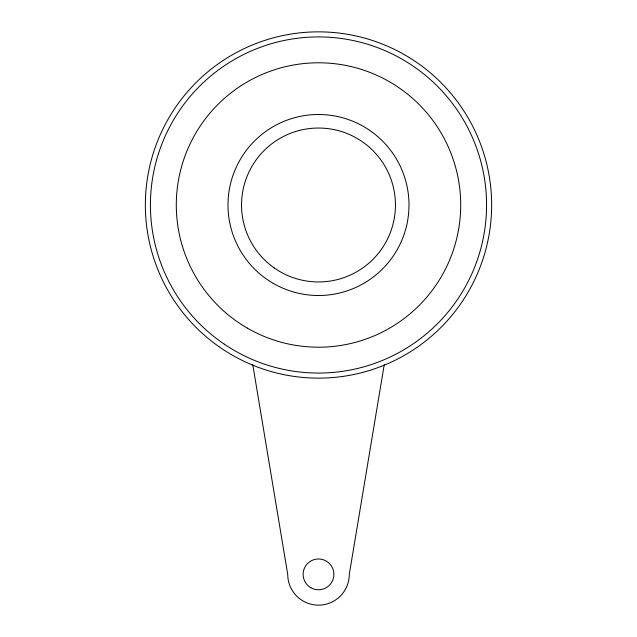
<?xml version="1.0" encoding="UTF-8"?>
<svg xmlns="http://www.w3.org/2000/svg" width="637" height="637" viewBox="0 0 637 637"><rect width="100%" height="100%" fill="white"/><g stroke="black" fill="none" stroke-linecap="round" stroke-linejoin="round"><path stroke-width="0.96" d="M384.23 364.675L349.283 574.367A30.783 30.783 0 0 1 318.5 605.15A30.783 30.783 0 0 1 287.717 574.367L252.77 364.675M247.395 328.151A142.21 142.21 0 0 0 460.71 204.995A142.21 142.21 0 0 0 247.395 81.839A142.21 142.21 0 0 0 247.395 328.151M224.296 344.179A168.064 168.064 0 0 0 486.135 216.986A168.064 168.064 0 0 0 245.062 53.819A168.064 168.064 0 0 0 224.296 344.179M273.249 283.369A90.494 90.494 0 0 0 408.994 204.995A90.494 90.494 0 0 0 273.249 126.62A90.494 90.494 0 0 0 273.249 283.369M218.802 346.56A173.145 173.145 0 0 0 490.944 220.553A173.145 173.145 0 0 0 245.755 47.879A173.145 173.145 0 0 0 218.802 346.56M274.189 267.914A76.95 76.95 0 0 0 395.139 211.906A76.95 76.95 0 0 0 286.164 135.163A76.95 76.95 0 0 0 274.189 267.914M310.808 587.696A15.392 15.392 0 0 0 333.892 574.367A15.392 15.392 0 0 0 310.808 561.038A15.392 15.392 0 0 0 310.808 587.696"/></g></svg>
